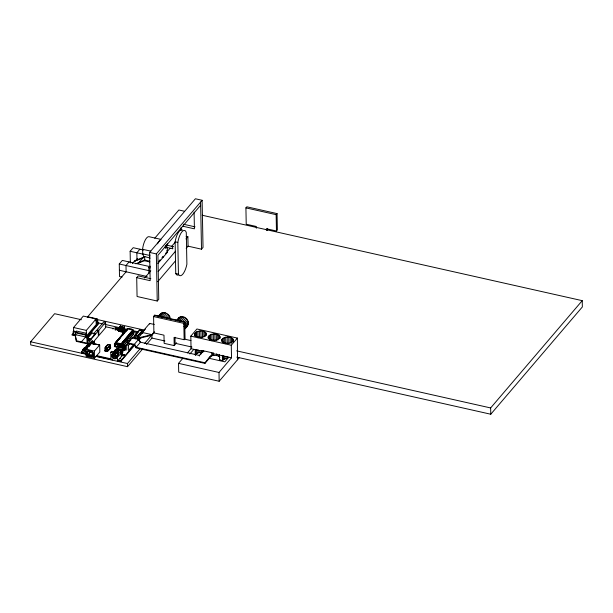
<?xml version="1.0" encoding="UTF-8"?>
<svg xmlns="http://www.w3.org/2000/svg" width="613" height="613" viewBox="0 0 613 613"><rect width="100%" height="100%" fill="white"/><g stroke="black" fill="none" stroke-linecap="round" stroke-linejoin="round"><path stroke-width="0.92" d="M115.727 343.709C115.627 340.368 116.884 342.644 114.715 343.954L114.393 346.567L117.121 347.18L117.29 346.092L118.968 346.468L118.914 347.586L118.968 346.468M110.033 344.866L107.543 347.755L107.589 350.697L106.34 351.057L105.114 350.506C104.21 347.824 106.792 343.678 109.735 344.567L110.217 345.15L110.141 348.015L107.589 350.697M121.121 344.82L132.99 330.913C134.017 327.304 119.405 328.346 133.121 329.901L121.067 344.016C122.362 345.924 114.493 344.169 115.313 342.721L127.565 328.514M119.175 339.495C118.585 338.23 120.424 338.039 119.359 338.169M123.458 334.476L123.55 333.641M120.447 345.609C121.627 344.583 119.343 346.337 120.6 346.851C121.711 347.625 123.251 347.602 124.454 347.065C126.14 344.391 124.554 346.981 122.661 347.004L122.401 353.111L121.688 353.471L121.458 349.671L119.796 349.839M195.432 349.946L195.378 354.552L195.455 349.923M195.631 332.453L195.593 336.131L195.631 332.453C198.673 330.369 205.217 329.955 206.481 334.154C204.658 338.269 196.083 338.476 194.689 333.993L195.631 332.453L195.7 336.169M119.734 350.276L120.225 349.862M114.355 355.67C117.367 355.371 111.819 357.425 115.52 353.785M115.374 328.928L115.29 330.116L115.29 329.028L116.064 328.537L117.757 328.92L117.688 330.093L117.757 328.92M90.134 345.088L90.103 343.609L90.793 343.456L90.341 342.889L90.349 344.835M91.176 341.916L90.939 342.629L91.628 342.483L91.176 341.916L91.184 343.855M92.548 343.678L92.05 340.889L92.073 343.571M92.272 343.793L92.647 343.41M93.107 342.813L93.368 343.173L92.892 343.065L93.483 342.429L93.613 344.399M94.502 344.123L94.004 341.334L94.011 343.272M119.213 327.572L119.803 326.936L119.742 330.637L119.267 330.53L119.451 326.859M120.34 325.817L120.156 329.495L120.631 329.602L120.792 326.384L120.34 325.817L120.34 327.763M121.29 327.273L121.106 330.943L121.803 330.798L121.29 327.273L121.106 330.943M122.156 326.691L122.416 327.051L121.933 326.944L122.531 326.308L122.47 330.016L121.995 329.909L122.179 326.231M123.213 327.702L123.029 331.38L123.719 331.235L123.213 327.702L123.029 331.38M124.094 326.66L123.91 330.338L124.393 330.445L124.546 327.227L124.094 326.66L124.102 328.606M114.187 355.869L114.187 355.341M107.543 347.755L107.03 348.031L107.037 350.988M150.246 258.096L143.595 256.288L142.706 253.874L142.676 248.526A10.337 3.701 -77.3 0 1 149.036 236.702L160.905 239.369M221.806 339.64L221.714 340.453C223.691 344.491 232.273 344.376 233.499 339.847C231.438 335.901 224.235 336.139 221.806 339.64L221.845 341.433M122.186 354.835L122.133 356.03L122.117 355.387L123.918 355.793L124.661 355.387L124.677 356.038L124.73 354.835L122.929 354.437L122.194 355.479L122.945 355.08L124.738 355.486L124.73 354.835M184.72 328.92C188.743 326.514 189.815 320.76 185.678 318.04C183.387 316.078 178.881 315.963 177.847 319.319M89.483 346.33L87.789 345.947L87.054 346.345L87 347.54L86.985 346.889L87.674 347.264M122.163 347.418L122.661 347.004M90.341 342.889L90.103 343.609L90.578 343.717L90.693 342.974M92.05 340.889L91.85 343.832M92.892 343.065L93.13 342.353M94.004 341.334L93.804 344.268M117.259 341.28L126.768 329.771L126.485 330.928M119.052 338.797L118.776 339.227L118.861 338.751M121.535 336.261L121.543 335.671L120.884 336.905M123.742 333.679L122.784 334.154L122.753 334.928M125.404 331.112C126.684 330.476 124.929 331.38 125.45 331.679M115.88 342.606L115.497 343.073L115.949 342.169M110.225 347.134L110.585 348.253L107.811 351.157L106.317 351.517L105.152 351.226L104.785 350.391M107.03 348.031L106.378 348.092L106.34 351.057M126.899 329.986L127.09 329.396L126.653 330.154M117.443 340.698L117.06 341.242L118.033 340.246M118.002 339.755L117.642 340.177M119.826 337.679L119.819 338.276M122.286 334.744L122.316 335.227M123.918 333.204L124.117 332.652M124.6 332.675L124.799 332.162M117.75 340.705L117.834 340.223M119.466 338.69L118.776 339.227L119.55 338.215M122.025 335.686L122.041 335.089L121.834 335.648M126.393 330.192L126.117 330.629L126.209 330.146M116.761 341.211L116.861 341.74M118.501 339.173L118.324 339.909M120.117 337.663L120.209 337.173M124.408 332.629L124.799 332.085M110.585 348.253L110.669 347.51M122.554 342.514L122.585 344.307L122.96 343.165L122.554 342.445M123.32 343.272L123.42 342.744C123.933 339.564 122.838 344.046 123.267 342.705C124.316 341.066 122.991 343.77 123.021 342.177L123.588 341.502M124.163 342.276C123.466 340.644 124.661 340.161 124.554 342.008L124.163 342.276L124.661 341.165L124.263 340.445M125.121 339.51L125.152 341.303L125.519 340.161L125.121 339.433M125.88 340.269C125.274 337.296 125.979 341.157 125.987 339.74L126.278 338.629M126.738 339.265L126.845 338.728C127.803 335.855 125.473 339.341 127.129 338.989L126.837 337.502M127.696 336.491L127.726 338.284L128.094 337.142L127.696 336.422M128.454 337.25C127.849 334.284 128.554 338.138 128.561 336.721L128.853 335.61M129.512 334.575L129.435 336.292L129.695 334.614M130.163 335.25L130.262 334.721C130.745 331.595 129.703 336.008 130.117 334.69C131.159 333.043 129.833 335.755 129.872 334.154L130.5 333.541M131.228 332.568L131.151 334.277L131.42 332.606M131.971 331.411L132.377 332.131L131.902 333.219L131.803 332.154M111.75 354.981C113.39 352.467 117.481 355.31 116.455 357.831C114.815 360.337 110.723 357.494 111.75 354.981L116.033 349.969L115.482 350.605M122.845 344L122.845 343.41M123.703 342.406L123.703 342.996L123.412 341.51M124.554 342.008L124.554 341.41M125.412 340.997L125.412 340.407M125.987 339.74L126.086 338.583M127.129 338.989L127.129 338.399M127.987 337.388L127.987 337.985M128.561 336.721L128.661 335.572M129.695 335.985L129.695 335.395M130.554 334.384L130.554 334.974L130.262 333.487M131.412 333.97L131.412 333.38M132.27 332.369L132.27 332.959L131.971 331.48M114.539 355.64L114.723 355.119M122.5 351.647L122.431 348.261C121.589 345.609 116.11 350.299 118.516 348.061L118.025 348.468M122.232 346.981C118.248 346.054 122.937 343.311 124.876 345.403L124.937 348.805M121.458 349.671C123.565 346.973 122.807 350.674 120.217 350.299M109.735 344.567L110.095 345.579L107.543 348.261L105.382 348.391L105.344 347.203M114.501 355.111L114.439 355.64M121.696 347.341L121.818 346.912M105.244 347.579L105.428 350.828M114.738 351.433L115.198 350.038L116.202 349.257L117.964 349.211L119.75 350.054L121.313 352.912L121.382 356.636L117.466 361.226L117.321 353.77L118.133 352.812L111.566 351.333L110.754 352.291L110.892 359.747M121.78 344.445C122.263 342.958 121.964 346.016 121.78 344.445L122.194 344.062C121.366 341.985 121.987 345.74 121.581 343.87L121.964 343.403M122.378 344.713L121.573 344.881M118.799 347.885L119.941 347.571M132.638 331.725C131.887 330.522 133.251 331.97 132.791 331.763L132.814 332.323L132.684 330.576M121.274 347.219L121.451 346.805M219.952 336.606L219.96 337.418C217.738 341.165 210.566 341.311 208.244 337.61L208.236 336.805C210.458 333.058 217.623 332.913 219.952 336.606L219.983 338.468M120.899 347.058L121.121 346.659M114.639 355.678L114.945 355.211M159.832 314.852C162.675 309.68 170.797 314.254 170.284 319.342M219.462 354.674L219.561 359.946L222.465 360.605L224.703 358.98L227.599 358.413L227.561 356.559M86.28 353.939L81.713 352.912L81.383 351.931L88.808 343.18M81.391 352.575L81.537 351.701M119.75 350.054L116.47 349.548L115.198 350.038L113.336 352.214M132.308 263.575L134.531 260.969L144.86 256.648M96.088 320.147L97.168 318.883L87.444 316.691L87.46 317.319M96.003 320.898L96.877 319.863M157.847 263.498L167.433 252.265L167.334 247.139M142.783 348.797L127.519 366.674L30.711 344.912L30.65 341.778L54.611 313.703L81.399 319.725M122.033 277.13L119.512 276.563L119.274 263.996L122.324 260.418L150.101 266.663M130.354 262.939L130.132 251.276L133.182 247.698L143.565 250.027M129.044 261.935L125.994 265.506L126.117 271.789M139.91 249.207L136.852 252.786L136.975 259.069L139.718 259.682M73.644 332.231L73.552 327.518L83.322 316.078L96.095 318.944L96.203 324.599L86.441 336.039L86.326 330.392L96.095 318.944M75.974 334.913L73.231 334.292L73.185 331.786L73.798 331.066L76.533 331.679L75.499 332.821L85.582 335.089L86.571 333.939M75.591 335.893L72.058 335.096L73.238 333.074M87.284 317.281L126.263 271.613M135.174 261.176L137.404 258.563M154.729 238.265L178.858 209.998L184.467 211.255M73.231 334.292L73.844 333.579M92.134 332.997L87.628 338.276L87.736 343.924L76.38 341.372L75.246 335.027L75.491 332.192L76.472 331.043L86.556 333.311L86.617 336.453L86.004 337.165L85.958 334.652M75.253 335.656L75.843 334.959M143.503 257.215L139.044 262.441L135.787 263.805M200.658 205.217L157.916 255.276L158.759 299.251L157.234 301.037L137.067 296.5L136.707 277.658L150.154 280.677L149.61 252.41L195.401 198.773L202.121 200.282L203.026 247.399L201.501 249.184L188.053 246.165L186.191 248.342M75.537 334.675L85.621 336.943L85.575 334.46L86.556 333.311M97.781 320.63L96.869 321.702L96.915 324.216L97.835 323.143L97.781 320.63L95.957 320.224M85.881 334.744L85.92 336.598L81.406 341.878L81.422 342.506M157.234 301.037L156.33 253.928L202.121 200.282M136.707 277.658L138.232 275.873L150.836 278.7M98.019 323.457L98.478 322.921L103.084 323.955M86.762 336.943L98.678 322.982L98.693 323.61L86.77 337.571M75.246 335.027L76.364 340.744L87.054 343.15L86.954 338.123L91.467 332.844L95.329 333.71L95.344 334.338M148.928 273.344L148.813 267.513L150.024 266.096M88.034 345.663L87.935 340.437L89.146 339.02M93.375 334.054L96.402 330.514L98.256 330.928L98.356 336.154L92.302 343.242M87.644 338.905L90.831 339.617L90.824 338.989L95.329 333.71M89.866 345.203L89.782 340.851L98.256 330.928M98.777 330.315L105.597 322.323L103.75 321.909L96.931 329.901L98.777 330.315L98.877 335.541L105.697 327.549L105.597 322.323M82.487 350.973L82.464 349.954L84.487 347.594L87.153 348.192M144.607 278.034L150.798 270.785M158.851 261.353L160.093 259.897M161.947 257.721L163.188 256.272M170 248.288L165.663 253.407L166.338 253.56M171.242 246.84L175.579 241.76M85.184 348.092L88.824 343.832M90.939 342.629L91.628 342.483M91.414 342.736L91.529 341.993M92.325 343.939L92.402 340.974M85.912 349.172L91.199 343.073L99.674 344.973L99.812 352.008L94.525 358.199L86.05 356.299L85.912 349.172L94.387 351.08L99.674 344.973M93.368 343.173L93.483 342.429M94.279 344.376L94.356 341.41M87.115 355.624L87.268 351.333L87.115 355.624L93.643 356.774L87.345 355.356M92.057 351.471L88.28 350.621L92.08 351.441L93.337 353.019L93.414 357.042M93.222 352.827L93.291 356.406L87.69 355.142L87.621 351.563L88.801 350.184M93.322 353.939L92.257 355.195L89.368 354.544L89.322 352L90.387 350.751M158.139 271.567L175.487 251.253M186.015 238.917L187.877 236.741L186.191 236.365M87.69 355.142L90.042 352.383M115.305 329.671L116.079 329.189L117.773 329.572M157.694 281.727L175.663 260.671M115.275 329.465L116.968 329.848L117.673 329.449M119.742 330.637L119.803 326.936M120.631 329.602L120.692 325.894M119.688 327.679L119.428 327.319M124.27 330.223L124.263 329.664L125.037 329.84L125.328 330.828L124.132 332.223L118.692 331.326L118.493 330.392L119.673 329.005L121.458 329.411M118.501 330.943L119.681 329.564M121.052 327.986L121.742 327.84L121.581 331.051M121.527 328.093L121.642 327.35M122.47 330.016L122.531 326.308M119.267 330.53L119.443 328.055M120.156 329.495L120.845 329.35M122.968 328.415L123.665 328.269L123.504 331.487M123.443 328.522L123.565 327.779M124.393 330.445L124.447 326.744M121.995 329.909L122.684 329.763M123.91 330.338L124.608 330.192M118.493 330.392L123.244 331.832L124.125 331.671L125.313 330.277M126.914 329.38L114.34 344.054L120.692 345.487M116.478 341.809L116.945 341.257M126.661 329.878L127.09 329.396M120.753 337.073L127.374 329.327M122.393 335.257L122.884 334.683M122.6 335.211L123.788 333.817M126.163 331.035L127.343 329.648M117.313 346.958L114.761 346.391L117.144 343.602M113.719 352.161L116.202 349.257L117.964 349.211L120.792 351.295L118.309 354.199M121.029 343.663L115.313 342.721L121.067 344.016L132.929 329.717M116.47 349.548L116.937 349.004L118.493 348.973L120.991 350.82L121.382 356.636M122.73 342.506L122.163 343.18L122.585 344.307M124.439 340.506L123.872 341.18L124.293 342.307M125.297 339.502L124.73 340.177L125.152 341.303M126.155 338.499L125.78 339.211M127.014 337.495L126.447 338.161L126.868 339.296M127.872 336.483L127.305 337.158L127.726 338.284M128.73 335.48L128.355 336.192M129.581 334.491L129.014 335.158L129.435 336.292M131.297 332.476L130.73 333.15L131.151 334.277M132.209 331.533L131.611 332.116L132.27 332.959M132.86 330.645L132.615 331.204M111.566 355.839L113.704 353.333M133.113 330.614L121.083 344.705L115.344 343.418M122.462 344.276L122.96 343.165L122.562 343.747M124.171 341.74L124.661 341.165L124.27 341.748M125.021 341.272L125.519 340.161L125.129 340.744M125.887 339.732L126.378 339.158M126.745 338.728L127.236 338.154L126.845 338.728M127.596 338.253L128.094 337.142L127.703 337.725M128.462 336.713L128.952 336.139M129.305 336.253L129.803 335.15L129.404 335.725M131.021 334.246L131.519 333.135L131.121 333.717M131.91 332.675L132.377 332.131L132.002 332.69M114.869 352.843L118.493 348.973M111.781 356.781L113.918 354.283M124.079 345.349L133.818 333.947L133.764 331.434L121.489 345.479L114.715 343.954L114.761 346.391M121.956 345.042L121.788 343.41M132.814 332.323L132.684 330.652M121.596 345.686L133.764 331.434M116.623 352.559L118.753 350.054M112.363 357.663L115.704 353.701M117.267 352.958L120.064 349.701M123.918 345.119L128.079 340.238M129.864 338.146L132.845 334.66M113.183 358.375L115.849 355.256M114.148 358.781L116.815 355.655M118.133 352.812L118.209 356.544L121.313 352.912L120.523 351.364L120.991 350.82M127.795 342.889L132.147 337.794L138.676 339.257L140.477 342.192L199.317 355.425L203.286 350.774L213.263 353.019L213.278 353.647L204.957 363.386L136.14 347.916L134.339 344.981L127.811 343.518L127.795 342.889L134.331 344.353L136.124 347.287L204.949 362.758L213.263 353.019M126.753 350.092L126.653 344.866L130.998 339.786M132.232 338.33L133.473 336.882L135.327 337.296L135.358 339.035M134.354 337.633L134.316 335.886L139.595 329.771L142.354 330.392L142.415 333.556M115.106 358.812L116.708 356.935M154.369 332.369L151.894 335.265L138.14 338.568L137.404 338.399L137.35 335.855L135.335 335.403L138.998 331.112M115.903 358.459L116.976 357.21M121.443 352.23L121.313 352.912M133.565 344.698L128.607 350.506L128.5 345.28L129.741 343.832M134.086 338.744L135.327 337.296M256.341 228.205L256.311 226.481L246.227 224.212L245.913 207.876L246.832 206.803L277.061 213.6L277.375 229.936L276.463 231.009L266.379 228.741L266.41 230.465M176.651 342.744L174.207 345.602L164.146 343.341L163.985 335.173L153.901 332.905L153.587 316.576L154.507 315.503M138.14 338.568L138.078 335.395L142.354 330.392M138.094 336.024L142.362 331.02M139.833 334.913L141.051 333.48M137.389 337.771L138.124 337.939L142.706 332.575L142.722 333.204L141.978 333.035L141.971 332.407L149.641 323.426L154.284 324.469M143.158 331.656L145.519 328.89M137.963 339.541L139.097 338.215M134.331 344.353L138.676 339.257M158.621 315.979L160.453 313.833M158.33 316.66L161.38 313.082M117.313 360.268L120.753 360.781L134.477 344.759M138.768 339.725L140.607 337.571M117.328 360.919L120.769 361.432L135.098 344.682M138.783 340.376L141.235 337.495M158.89 316.929L162.552 312.638M160.215 316.837L163.886 312.546M161.617 317.09L165.28 312.799M136.124 347.287L140.477 342.192M163.61 316.967L166.659 313.389M164.866 317.848L167.916 314.277M154.353 331.74L151.878 334.637L138.124 337.939M127.519 366.674L127.458 363.532L140.277 348.513M144.553 343.51L151.878 334.928M166.529 318.254L168.973 315.396M168.529 318.101L169.747 316.668M146.446 344.506L151.94 338.07L151.878 334.637L141.971 332.407M176.536 320.369L179.195 317.373M177.241 320.4L180.299 316.829M177.923 320.906L181.586 316.614M179.31 321.051L182.973 316.76M180.705 321.534L184.367 317.243M182.62 321.61L185.678 318.04M184.36 321.948L186.804 319.082M174.207 345.602L174.054 337.434L184.138 339.702L183.823 323.373L184.735 322.3L154.169 315.427L154.476 315.067L184.728 321.871L184.505 326.714M276.463 231.009L276.149 214.673L277.061 213.6M184.015 324.606L187.678 320.315M183.969 326.66L188.237 321.649M184.789 327.281L188.452 322.99M184.62 328.17L187.777 325.342M184.628 328.545L188.291 324.254M185.111 328.338L186.942 326.193M184.138 339.702L185.049 338.629L184.728 321.871M187.478 352.889L191.049 348.705L190.812 336.139L196.919 328.989L237.384 338.085L237.484 359.8M239.17 357.831L219.17 381.255L178.705 372.16L178.536 363.363L182.705 358.475M189.884 353.977L193.854 349.333M200.459 354.72L203.286 350.774M219.17 381.255L219.002 372.459L231.515 357.8L231.277 345.234L237.384 338.085M228.81 357.187L224.841 361.839L208.282 358.115M236.794 357.141L490.768 414.227L490.645 407.944L582.227 300.661L202.206 215.247M490.768 414.227L582.35 306.944L582.227 300.661M114.294 356.038C113.604 354.598 115.995 356.084 114.646 356.138M195.409 354.521L198.313 352.705L202.819 352.452L202.78 350.598M105.175 347.663L107.727 344.981L109.903 344.82M104.708 350.843L106.31 351.257L107.811 350.897L110.578 347.992M115.129 355.379L114.723 355.755M219.561 359.946L219.975 359.563M122.232 350.828L125.09 350.046L124.738 346.299M120.585 345.617L120.294 348.077M131.519 333.135L131.282 333.939M130.661 334.139L130.423 334.943M129.803 335.15L129.565 335.955M127.236 338.154L126.998 338.958M125.519 340.161L125.282 340.966M124.661 341.165L124.424 341.97M123.818 342.161L123.581 342.966M122.96 343.165L122.723 343.97M87.038 351.601L88.51 350.352M87.621 351.563L88.716 350.69M116.937 349.004L115.198 350.038M133.09 331.304L132.883 332.07M122.784 334.154L123.328 334.261M121.067 336.169L121.458 336.231M122.194 344.062L122.125 344.851M117.121 347.18L117.29 346.092M115.267 355.586L114.784 355.846M209.799 356.659C212.826 354.896 217.255 354.743 219.952 357.187M88.793 345.954L88.801 346.598L87.069 346.989L87.054 346.345M136.676 333.173L135.856 333.648L136.599 334.46M115.313 355.801L114.807 355.946M136.929 260.395L143.81 257.521M149.787 261.215L144.714 260.073L139.044 262.441L139.051 262.877M137.396 263.567L145.388 260.226M115.275 356L114.792 356.038M105.298 326.668L113.053 328.407L115.803 327.832L119.497 328.66M86.218 349.303C82.686 349.87 85.491 346.368 87.13 348.468M119.895 347.694L121.205 347.64M116.83 349.625L117.788 349.655M124.876 345.403L123.236 344.713M115.497 343.073L115.796 342.866M159.778 260.264L160.499 260.425M130.921 333.188L130.975 333.679M129.205 335.204L129.251 335.694M127.604 337.717L127.197 337.081M125.029 340.736L124.623 340.092M122.355 343.219L122.408 343.717M245.913 207.876L276.149 214.673M183.394 224.22L195.041 226.841M182.766 226.212L194.413 228.825L194.091 212.075M178.391 274.961A11.808 4.245 -77.3 0 1 175.747 273.536L175.134 241.821L177.824 242.419L178.437 274.141A11.808 4.245 -77.3 0 0 182.758 274.218A11.808 4.245 -77.3 0 0 186.896 264.234L186.283 232.511A11.195 4.023 -77.3 0 0 181.946 231.814A11.195 4.023 -77.3 0 0 177.824 242.419M166.376 245.054L173.104 246.572M165.947 247.223L172.674 248.74M166.705 250.334L167.403 250.495M166.759 252.119L167.433 252.265M142.622 249.292L150.875 251.146M149.61 252.41L156.33 253.928M162.437 257.184L163.112 257.337M142.706 253.874L150.047 255.521M130.132 251.276L143.258 254.226M143.381 260.51L149.787 261.943M134.531 260.969L135.205 261.115M148.813 267.513L150.423 267.873M175.747 273.536L178.437 274.141M119.274 263.996L148.875 270.647M119.389 270.279L147.166 276.524M153.587 316.576L183.823 323.373M190.812 336.139L231.277 345.234M94.747 318.959L144.239 330.078M184.39 339.104L190.927 340.575M236.679 350.858L490.645 407.944M139.412 329.924L141.258 330.346M104.923 324.369L127.021 329.342M132.546 330.583L138.071 331.825M141.664 332.767L142.4 332.936M122.263 329.281L126.876 330.323M132.408 331.564L137.948 332.805M119.481 330.277L119.964 330.384M121.32 330.691L121.803 330.798M123.244 331.127L123.719 331.235M151.825 338.039L164.897 340.981M175.172 343.288L191.976 347.065M138.078 335.395L135.32 334.775L135.335 335.403M134.316 335.886L136.17 336.307L136.216 338.912M211.462 353.234L213.278 353.647M191.049 348.705L203.968 351.609M212.251 353.463L231.515 357.8M73.552 327.518L86.326 330.392M75.491 332.192L85.575 334.46M73.185 331.786L75.92 332.399M126.653 344.866L128.5 345.28M85.92 336.598L88.333 337.142M72.05 334.468L75.575 335.265M86.954 338.123L90.824 338.989M117.098 346.23L118.899 346.636M87.935 340.437L89.782 340.851M91.092 343.111L99.567 345.012M178.536 363.363L219.002 372.459M110.754 352.291L117.321 353.77M82.464 349.954L86.027 350.759M119.895 358.62L120.83 358.827M89.322 352L92.203 352.651L92.257 355.195M83.376 351.172L85.153 351.571M81.383 351.931L86.272 353.295M96.31 355.548L110.922 358.835M96.325 356.199L112.761 359.892M30.65 341.778L86.502 354.329M95.812 356.421L127.458 363.532M105.536 347.885L106.378 348.092M119.389 349.77L118.692 349.517M122.431 348.261L121.903 347.893L122.646 348.49M124.339 345.035L125.09 345.632L125.251 349.801M122.47 348.49L122.807 352.636M124.906 345.632L125.313 349.54M110.233 347.395L110.677 347.77M122.087 349.356L122.401 353.111M124.523 346.498L124.845 350.276M125.328 330.828L125.037 329.84M138.691 339.886L140.04 342.092M123.443 329.855L122.301 329.196L122.316 329.756M109.911 345.272L110.141 348.015M124.24 346.674L124.516 350.475M121.795 349.533L122.079 353.31M123.895 346.812L124.125 350.636M123.504 346.92L123.688 350.759M121.067 349.778L121.251 353.594M119.887 338.828L119.742 338.246L119.765 338.805M123.09 346.989L123.213 350.828M120.654 349.839L120.746 351.969M115.581 343.119L115.604 343.678M267.306 228.572L267.345 230.388M233.185 339.058L233.239 341.839M232.496 338.338L232.572 342.054M231.476 337.748L231.584 343.318M230.189 337.319L230.296 342.889M228.726 337.081L228.848 343.587M227.185 337.058L227.308 343.556M225.676 337.242L225.799 343.74M226.051 356.743L226.082 358.597M224.297 337.625L224.404 343.196M224.657 356.191L224.703 358.98M223.14 338.177L223.232 342.82M223.484 355.816L223.553 359.532M222.297 338.866L222.366 342.583M222.619 355.578L222.703 360.222M222.366 355.325L222.465 360.605M219.538 335.832L219.592 338.621M218.764 335.142L218.833 338.859M219.14 354.643L219.178 356.498M217.669 334.591L217.776 340.161M216.328 334.208L216.45 340.705M216.703 353.709L216.741 355.563M214.841 334.024L214.964 340.522M213.293 334.047L213.424 340.544M213.669 353.548L213.707 355.402M211.807 334.277L211.929 340.782M210.474 334.706L210.581 340.276M209.393 335.296L209.485 339.939M208.627 336.016L208.681 338.797M208.236 336.805L208.274 338.598M206.366 333.349L206.397 335.204M205.845 332.591L205.899 335.372M204.972 331.932L205.064 336.575M204.949 362.758L204.957 363.386M203.8 331.426L203.907 336.997M200.597 202.075L201.501 249.184M202.413 331.097L202.535 337.594M200.895 330.966L201.018 337.472M201.271 350.467L201.302 352.329M199.355 331.051L199.478 337.556M199.731 350.552L199.769 352.414M199.317 355.425L199.325 356.053M197.899 331.342L198.03 337.847M198.26 349.916L198.313 352.705M196.635 331.825L196.719 336.468M196.972 349.464L197.041 353.18M195.968 350.1L196.037 353.808M194.965 333.196L195.018 335.978M195.294 349.433L195.417 355.594M194.689 333.993L194.719 335.855M187.877 236.741L188.053 246.165M181.004 227.691L181.057 230.519M174.981 337.227L175.103 343.272M149.641 323.426L149.649 324.055M139.595 329.771L139.611 330.399M133.389 331.533L133.435 333.962M124.125 331.671L124.132 332.223M123.979 354.452L123.995 355.103M123.244 331.832L123.259 332.392M122.493 331.664L122.508 332.223M122.929 354.437L122.945 355.08M122.24 331.273L122.248 331.825M121.397 331.418L121.412 331.978M120.608 331.242L120.623 331.794M120.976 360.567L120.991 361.218M120.263 330.813L120.271 331.372M120.753 360.781L120.769 361.432M119.543 330.966L119.558 331.518M120.056 360.888L120.071 361.532M118.684 330.775L118.692 331.326M117.596 329.541L117.604 330.192M117.052 328.568L117.068 329.212M116.064 328.537L116.079 329.189M115.803 327.832L115.819 328.476M113.053 328.407L113.06 329.051M94.387 351.08L94.525 358.199M87.789 345.947L87.797 346.598M84.678 349.134L84.709 350.697M84.502 349.019L84.533 350.582M81.705 352.268L81.713 352.912M76.364 340.744L76.38 341.372M144.66 256.839L144.714 260.073M97.168 318.883L97.214 321.335M128.845 336.384L128.845 336.974M126.27 339.403L126.27 339.993M175.134 241.821A11.195 4.023 -77.3 0 1 182.528 230.12M166.468 245.093A1.111 0.398 -77.3 0 1 166.613 245.606M166.407 246.687A1.111 0.398 -77.3 0 1 165.709 246.794A1.111 0.398 -77.3 0 1 166.261 245.093M166.935 244.273A2.214 0.797 -77.3 0 1 167.05 245.591M166.828 246.717A2.214 0.797 -77.3 0 1 165.541 248.234A2.214 0.797 -77.3 0 1 165.487 245.568M172.904 248.594A1.111 0.398 -77.3 0 1 172.483 247.644A1.111 0.398 -77.3 0 1 173.272 246.717M149.856 256.563A1.586 0.567 -77.3 0 1 149.817 254.226M167.418 243.637A3.287 1.18 -77.3 0 1 166.958 245.261M167.717 243.997A5.908 2.123 -77.3 0 1 167.303 245.468M157.564 243.836A10.337 3.701 -77.3 0 1 160.813 239.691M92.027 341.357L92.502 341.464L92.027 341.357M93.981 341.793L94.456 341.901L93.981 341.793M120.317 326.277L120.792 326.384L120.317 326.277M124.071 327.127L124.546 327.227L124.071 327.127"/></g></svg>
